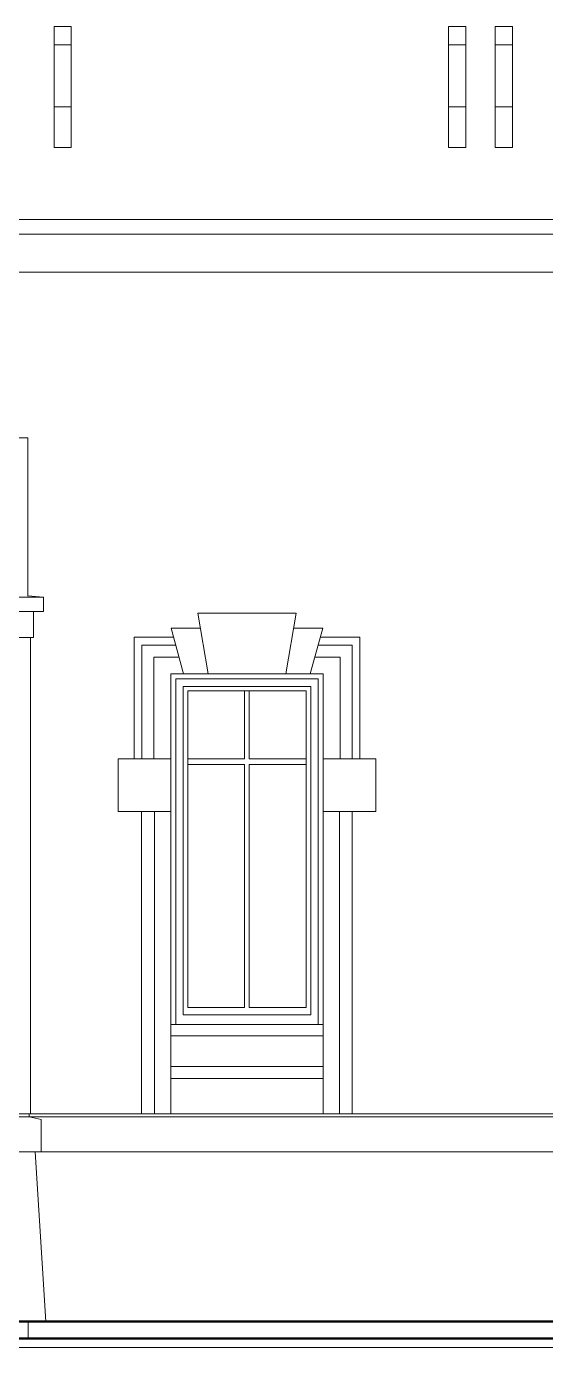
# Model space of a CAD drawing. Header units: millimetres. Extents: x 74752 to 193506, y -83124 to -13126.
# Drawn here: x 151611 to 155014, y -50400 to -41733 of the extents above; entities that cross this region are included whole.
import ezdxf

# ---------------------------------------------------------------- set-up
doc = ezdxf.new("R2010")
doc.units = ezdxf.units.MM
doc.layers.add('wall', color=5, linetype='Continuous')

msp = doc.modelspace()

# ---------------------------------------------------------------- linework, layer by layer
at = {"layer": 'wall', "color": 250, "linetype": 'Continuous', "lineweight": 15, "ltscale": 0.13}
for p, q in [((151907.1, -41852.8, -54479.3), (151791.9, -41852.8, -54479.3)), ((154375.6, -41852.8, -54479.3), (154490.8, -41852.8, -54479.3)), ((154681.6, -41852.8, -54479.3), (154796.8, -41852.8, -54479.3)), ((151907.1, -42260.1, -54479.3), (151791.9, -42260.1, -54479.3)), ((154375.6, -42260.1, -54479.3), (154490.8, -42260.1, -54479.3)), ((154681.6, -42260.1, -54479.3), (154796.8, -42260.1, -54479.3)), ((150924.7, -42999.9, -54881.8), (157443.3, -42999.9, -54881.8)), ((157443.3, -43094.8, -54881.8), (150924.7, -43094.8, -54881.8)), ((150924.7, -43344.8, -54881.8), (157443.3, -43344.8, -54881.8)), ((151621, -44433, -57695.4), (151421, -44433, -57695.4)), ((151621, -44433, -57695.4), (151621, -44603.3, -57695.4)), ((151621, -44433, -57695.4), (151621, -45470.5, -57695.4)), ((146531.1, -45477.5, -57696.9), (151722.5, -45477.5, -57696.9)), ((151722.5, -45477.5, -57695.4), (151621, -45467.6, -57695.4)), ((151722.5, -45477.5, -57695.4), (151722.5, -45572.4, -57695.4)), ((151722.5, -45572.4, -57696.9), (148240, -45572.4, -57696.9)), ((151657.5, -45742.6, -57694), (151657.5, -45572.4, -57694.7)), ((152734.7, -45582.2, -54498.8), (153378.4, -45582.2, -54459.8)), ((152734.7, -45582.2, -54512.3), (152801.5, -45980.5, -54414.5)), ((153378.4, -45582.2, -54512.3), (153311.5, -45980.5, -54414.5)), ((151657.5, -45742.6, -57696.1), (151174.3, -45742.6, -57696.1)), ((151638.1, -48866.7, -57441.9), (151638.1, -45742.6, -57696.1)), ((152316.5, -45740.5, -54499.5), (152316.5, -46538.2, -54431.9)), ((152316.5, -45740.5, -54497.6), (152575.7, -45740.5, -54478)), ((152559.3, -45680.5, -53982.5), (152751.4, -45680.5, -53966.3)), ((152641.3, -45980.5, -54053.1), (152559.3, -45680.5, -54055.4)), ((153553.8, -45680.5, -53982.5), (153361.7, -45680.5, -53966.3)), ((153471.8, -45980.5, -54053.1), (153553.8, -45680.5, -54055.4)), ((153796.5, -45740.5, -54498.8), (153537.4, -45740.5, -54479.2)), ((153796.5, -45740.5, -54499.5), (153796.5, -46538.2, -54431.9)), ((152366.5, -45791.3, -54489.6), (152366.5, -46538.2, -54422.3)), ((152366.5, -45791.3, -54489.6), (152589.6, -45791.3, -54489.6)), ((153746.5, -45791.3, -54489.6), (153523.5, -45791.3, -54489.6)), ((153746.5, -45791.3, -54489.6), (153746.5, -46538.2, -54422.3)), ((152446.5, -45870.5, -54489.7), (152611.2, -45870.5, -54477.2)), ((152446.5, -45870.5, -54489.7), (152446.5, -46538.2, -54430.5)), ((153666.5, -45870.5, -54490.8), (153501.9, -45870.5, -54478.4)), ((153666.5, -45870.5, -54489.7), (153666.5, -46538.2, -54430.5)), ((153556.5, -45980.5, -54479.3), (152556.5, -45980.5, -54479.3)), ((152556.5, -45980.5, -54479.3), (152556.5, -48866.7, -54479.3)), ((153523.5, -46013.5, -54450.8), (152589.5, -46013.5, -54479.3)), ((152589.5, -46013.5, -54479.3), (152589.5, -48280.3, -54468.2)), ((152606.8, -45980.5, -54479.3), (153506.3, -45980.5, -54479.3)), ((153523.5, -46013.5, -54479.3), (153523.5, -48280.3, -54468.2)), ((153556.5, -48866.7, -54479.3), (153556.5, -45980.5, -54479.3)), ((152638.3, -46062.5, -54479.3), (153474.8, -46062.5, -54452.3)), ((152638.3, -46062.5, -54479.3), (152638.3, -48217.3, -54468.1)), ((153041.5, -46092.3, -54845.2), (153041.5, -46538.2, -54771.3)), ((153071.5, -46092.3, -54845.2), (153071.5, -46538.2, -54771.3)), ((153474.8, -46062.5, -54479.3), (153474.8, -48217.3, -54468.1)), ((153041.5, -46538.2, -52477), (152668.4, -46538.2, -50251.2)), ((153444.7, -46538.2, -54881.8), (153071.5, -46538.2, -52655.9)), ((153071.5, -46538.3, -57107.6), (153444.7, -46538.2, -54881.8)), ((153041.5, -46575.6, -52477), (152668.4, -46575.6, -50251.2)), ((153041.5, -46575.6, -54771.3), (153041.5, -48168.3, -54845.2)), ((153444.7, -46575.6, -54881.8), (153071.5, -46575.6, -52655.9)), ((153071.5, -46575.6, -54771.3), (153071.5, -48168.3, -54845.2)), ((153071.5, -46575.7, -57107.6), (153444.7, -46575.6, -54881.8)), ((152366.2, -46883.2, -54478.7), (152366.2, -48866.7, -54543.8)), ((152450.6, -46883.2, -54421.9), (152450.6, -48866.7, -54489.7)), ((153662.5, -46883.2, -54421.9), (153662.5, -48866.7, -54489.7)), ((153746.9, -46883.2, -54478.7), (153746.9, -48866.7, -54543.8)), ((152668.4, -48168.3, -54633.8), (153041.5, -48168.3, -54633.8)), ((153071.5, -48168.3, -54633.8), (153444.7, -48168.3, -54633.8)), ((152638.3, -48217.3, -54633.8), (153474.8, -48217.3, -54633.8)), ((152556.5, -48280.3, -54633.8), (153556.5, -48280.3, -54633.8)), ((152556.5, -48355.3, -54633.8), (153556.5, -48355.3, -54633.8)), ((152556.5, -48555.4, -105782.4), (153556.5, -48555.4, -105782.4)), ((152556.5, -48635.4, -105782.4), (153556.5, -48635.4, -105782.4)), ((157116.5, -48866.7, -54478.6), (145141, -48866.7, -54478.6)), ((151628.5, -48886.7, -57442.6), (151628.5, -48866.7, -57442.6)), ((151628.5, -48886.7, -60648.8), (151628.5, -48866.7, -60648.8)), ((157116.5, -48886.7, -54478.6), (145141, -48886.7, -54478.6)), ((151628.5, -48886.7, -57442.6), (151708.1, -48904, -57442.6)), ((151628.5, -48886.7, -60648.8), (151708.1, -48904, -60648.8)), ((151708.1, -49116.7, -57442.6), (151708.1, -48904, -57442.6)), ((151708.1, -49116.7, -60648.8), (151708.1, -48904, -60648.8)), ((157196.1, -49116.7, -54476.3), (145141, -49116.7, -54476.3)), ((151668.1, -49116.7, -57442.6), (151737.4, -50229.2, -57442.6)), ((151622.9, -50229.2, -60646.9), (151622.9, -50341.1, -60646.9)), ((164179.5, -50400.3, -57683.6), (136875.1, -50400.3, -57683.6))]:
    msp.add_line(p, q, dxfattribs=at)
for points, elevation in [([(151791.9, -41732.9), (151905.3, -41732.9), (151905.3, -42526.6), (151791.9, -42526.6)], -54479.3), ([(154490.8, -41732.9), (154377.4, -41732.9), (154377.4, -42526.6), (154490.8, -42526.6)], -54479.3), ([(154796.8, -41732.9), (154683.4, -41732.9), (154683.4, -42526.6), (154796.8, -42526.6)], -54479.3), ([(152211.6, -46883.2), (152556.5, -46883.2), (152556.5, -46538.2), (152211.6, -46538.2)], -54539.5), ([(153901.5, -46883.2), (153556.5, -46883.2), (153556.5, -46538.2), (153901.5, -46538.2)], -54539.5)]:
    msp.add_lwpolyline(points, close=True, dxfattribs=dict(at, elevation=elevation))
at = {"layer": 'wall', "color": 250, "linetype": 'Continuous', "lineweight": 15, "ltscale": 0.13, "elevation": -54845.2}
for points in [[(152668.4, -48168.3), (152668.4, -46092.3)], [(153444.7, -48168.3), (153444.7, -46092.3), (152668.4, -46092.3)]]:
    msp.add_lwpolyline(points, dxfattribs=at)
at = {"layer": 'wall', "color": 250, "linetype": 'Continuous', "lineweight": 15, "ltscale": 0.13, "const_width": 15}
for points, elevation in [([(160327.3, -50229.2), (145141, -50229.2)], -57683.3), ([(160212.9, -50341.1), (141093.1, -50341.1)], -51370.1)]:
    msp.add_lwpolyline(points, dxfattribs=dict(at, elevation=elevation))

doc.saveas('drawing.dxf')
